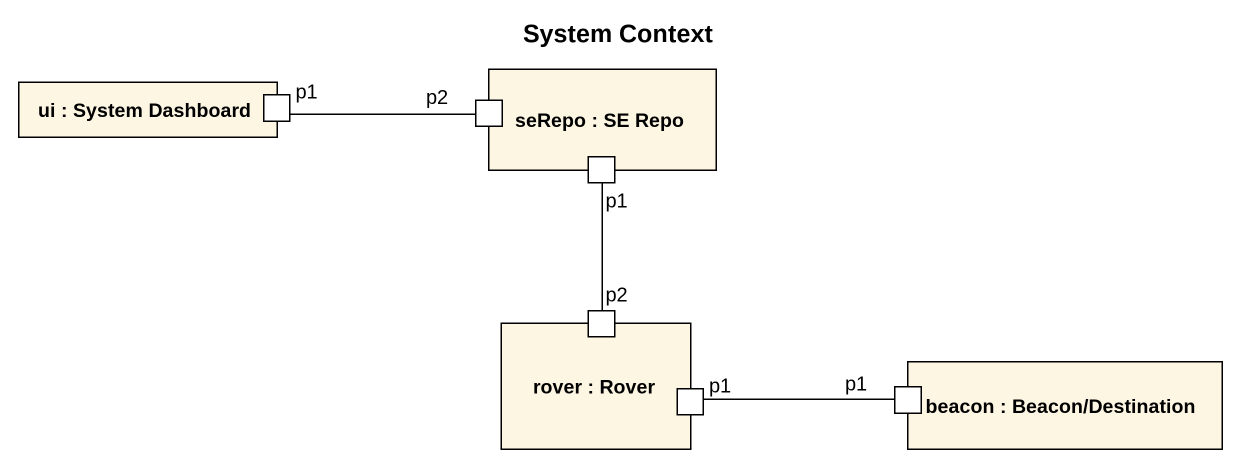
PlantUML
@startuml
title System Context
rectangle "ui : System Dashboard" as ui {
  port p1
}
rectangle "seRepo : SE Repo" as seRepo {
  port p2
  port "p1" as p1_2
}
rectangle "rover : Rover" as rover {
  port "p2" as p2_2
  port "p1" as p1_3
}
rectangle "beacon : Beacon/Destination" as beacon {
  port "p1" as p1_4
}
p2 -left- p1
p1_2 -- p2_2
p1_3 -right- p1_4
@enduml
